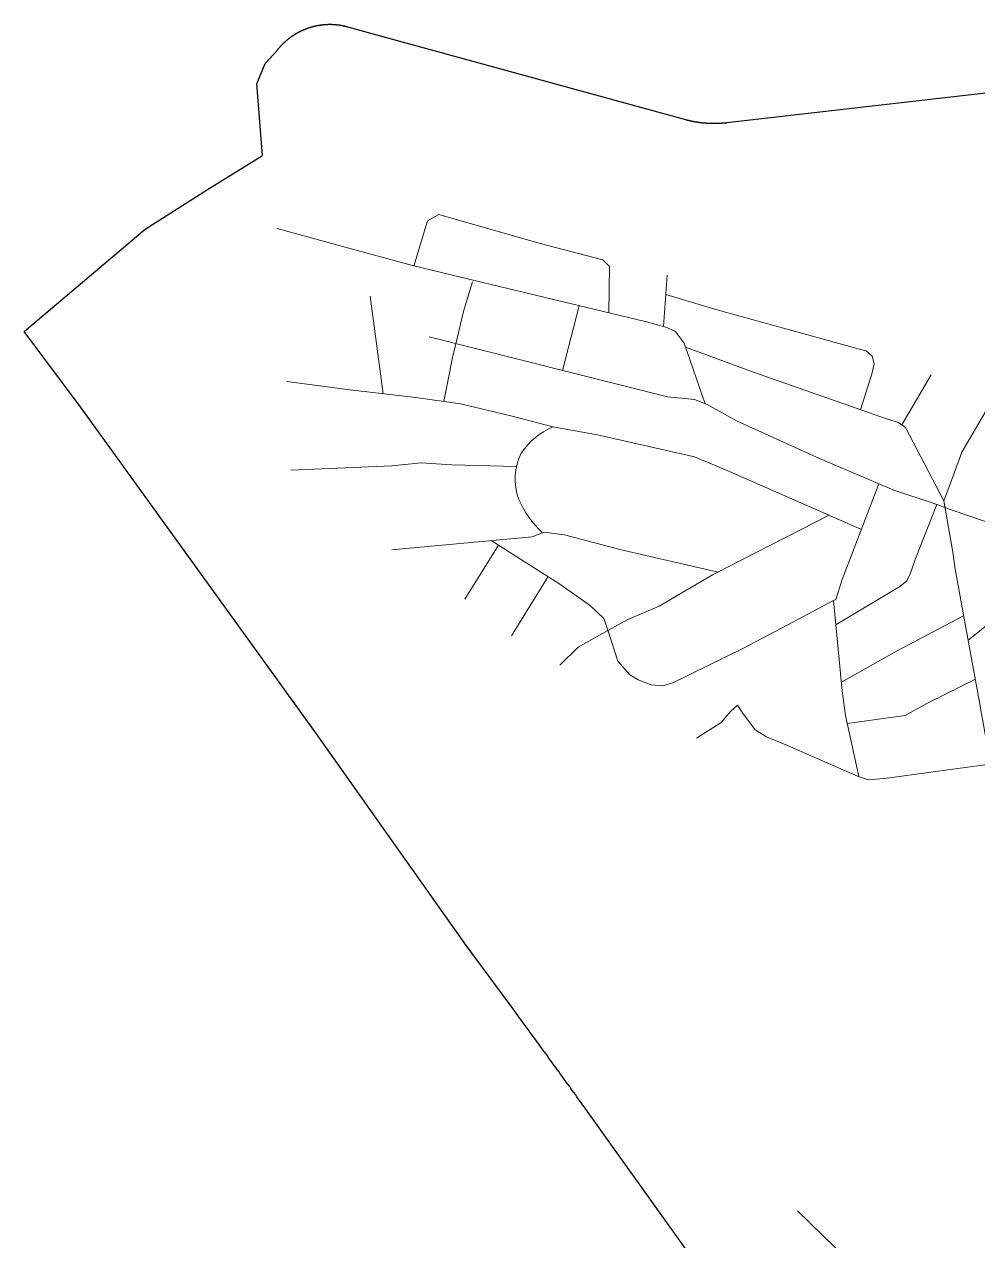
# Model space of a CAD drawing. Header units: millimetres. Extents: x 341818 to 347703, y 7370458 to 7377443.
# Drawn here: x 341818 to 342784, y 7374512 to 7375745 of the extents above; entities that cross this region are included whole.
import ezdxf

# ---------------------------------------------------------------- set-up
doc = ezdxf.new("R2010")
doc.units = ezdxf.units.MM
for name, color, linetype, lineweight in [('AVENIDA ALBERT SCHWEITZER - 07_01_2021 - FERMOM_16 - FERMOM_79', 1, 'Continuous', 18), ('AVENIDA DR. JOSÉ FORNARI - 07_01_2021 - FERMOM_116', 7, 'Continuous', 18), ('AVENIDA FELIPE COMÉRCIO - 07_01_2021 - FERMOM_19', 7, 'Continuous', 18), ('AVENIDA FERNANDO FERRARI - 07_01_2021 - FERMOM_40 - FERMOM_41', 1, 'Continuous', 18), ('AVENIDA JOSÉ ARTUR DA FROTA MOREIRA - 07_01_2021 - FERMOM_45', 1, 'Continuous', 18), ('MCT - JOSÉ ARTHUR DA FROTA MOREIRA', 1, 'Continuous', 18), ('MCT - RUA GREGÓRIO VITÓRIO MORASSI', 7, 'Continuous', 18), ('RUA ALBERTO ASÊNCIO - 07_01_2021 - FERMOM_15', 1, 'Continuous', 18), ('RUA ANGELINA SCOPEL PINOTI - 07_01_2021 -FERMOM_29', 7, 'Continuous', 18), ('RUA ARI BARROSO - 07_01_2021 -FERMOM_28', 7, 'Continuous', 18), ('RUA ARISTÍDES ZANELA - 07_01_2021 -FERMOM_22', 1, 'Continuous', 18), ('RUA CONDE DOS ARCOS - 07_01_2021 - FERMOM_36', 1, 'Continuous', 18), ('RUA CÂNDIDO CATELAN - 07_01_2021 -FERMOM_33', 7, 'Continuous', 18), ('RUA EDMAR L.A. RABELLO - 07_01_2021 - FERMOM_55', 1, 'Continuous', 18), ('RUA FRANCISCO ARSUFFI - 07_01_2021 - FERMOM_44', 7, 'Continuous', 18), ('RUA FRANCISCO TOSI - 07_01_2021 - FERMOM_32', 7, 'Continuous', 18), ('RUA GOIÁS - 07_01_2021 -FERMOM_34', 7, 'Continuous', 18), ('RUA JOSÉ BASTOS THOMPSON - 07_01_2021 - FERMOM_35', 7, 'Continuous', 18), ('RUA JOÃO CÂNCIO DE OLIVEIRA - 07_01_2021 - FERMOM_46', 1, 'Continuous', 18), ('RUA MINAS GERAIS - 07_01_2021 - FERMOM_27', 7, 'Continuous', 18), ('RUA NELZA ASCÊNCIO - 07_01_2021 - FERMOM_24', 7, 'Continuous', 18), ('RUA NEMER FÉRES RAHAL - 07_01_2021 - FERMOM_39', 1, 'Continuous', 18), ('RUA PÉROLA BINGTON - 07_01_2021 - FERMOM_43', 7, 'Continuous', 18), ('RUA ROSA PACHECO - 07_01_2021 - FERMOM_30', 7, 'Continuous', 18), ('RUA SILVEIRA SAMPAIO - 07_01_2021 - FERMOM_20', 7, 'Continuous', 18), ('RUA VICENTE MOREIRA DA ROCHA - 07_01_2021 - FERMOM_18', 7, 'Continuous', 18), ('RUA ÂNGELO CUZZIOL - 07_01_2021 - FERMOM_31', 7, 'Continuous', 18), ('RUA ÍTALO MATTEI - 07_01_2021 - FERMOM_3', 7, 'Continuous', 18)]:
    doc.layers.add(name, color=color, linetype=linetype, lineweight=lineweight)
doc.layers.add('FERRAZOPOLIS', color=20, linetype='Continuous')

msp = doc.modelspace()

# ---------------------------------------------------------------- linework, layer by layer
at = {"layer": 'AVENIDA ALBERT SCHWEITZER - 07_01_2021 - FERMOM_16 - FERMOM_79', "linetype": 'ByBlock'}
msp.add_lwpolyline([(342797.3, 7374994.6), (342786.7, 7375055.4), (342761.4, 7375192.2), (342759, 7375209.6), (342749.9, 7375261.7), (342760.6, 7375289.5), (342768.3, 7375310.9), (342792.5, 7375352.5), (342812.9, 7375386.6), (342834.4, 7375415.9), (342913, 7375513.1), (343047.9, 7375683.1)], dxfattribs=at)
at = {"layer": 'AVENIDA DR. JOSÉ FORNARI - 07_01_2021 - FERMOM_116', "linetype": 'ByBlock'}
msp.add_lwpolyline([(343171.1, 7374293.2), (343134.5, 7374302.2), (343069, 7374305), (343001.2, 7374304.7), (342923.4, 7374307.3), (342877.8, 7374312.8), (342797, 7374354.9), (342746.8, 7374401.5), (342652.8, 7374492.2), (342601.7, 7374542)], dxfattribs=at)
at = {"layer": 'AVENIDA FELIPE COMÉRCIO - 07_01_2021 - FERMOM_19', "linetype": 'ByBlock'}
msp.add_lwpolyline([(342663.7, 7374982.3), (342650.2, 7375044.2), (342647, 7375068.9), (342638.2, 7375160.6)], dxfattribs=at)
at = {"layer": 'AVENIDA FERNANDO FERRARI - 07_01_2021 - FERMOM_40 - FERMOM_41', "linetype": 'ByBlock'}
for points in [[(342638.2, 7375160.6), (342640.4, 7375161.7), (342647.1, 7375181.8), (342684.1, 7375279)], [(342291.1, 7375221.5), (342360.7, 7375177.2), (342391.6, 7375155.2), (342405.2, 7375142.4), (342409.5, 7375129.4), (342419.5, 7375099.1), (342431.5, 7375085.1), (342440, 7375080.1), (342453.1, 7375075.1), (342465.4, 7375074.2), (342475.9, 7375077.5), (342546.2, 7375111.9), (342591.8, 7375136), (342638.2, 7375160.6)]]:
    msp.add_lwpolyline(points, dxfattribs=at)
at = {"layer": 'AVENIDA JOSÉ ARTUR DA FROTA MOREIRA - 07_01_2021 - FERMOM_45', "linetype": 'ByBlock'}
msp.add_lwpolyline([(342190.4, 7375212.1), (342332.5, 7375225.3), (342344.8, 7375229.7)], dxfattribs=at)
at = {"layer": 'FERRAZOPOLIS'}
msp.add_lwpolyline([(342489.4, 7374501.8), (342388.6, 7374642.8), (342387, 7374644.9), (342385.5, 7374647), (342384, 7374649.2), (342382.5, 7374651.3), (342380.9, 7374653.4), (342379.4, 7374655.5), (342377.9, 7374657.6), (342376.4, 7374659.8), (342374.8, 7374661.9), (342373.3, 7374664), (342371.8, 7374666.1), (342370.3, 7374668.3), (342368.7, 7374670.4), (342367.2, 7374672.5), (342365.7, 7374674.6), (342364.1, 7374676.7), (342362.6, 7374678.8), (342361.1, 7374681), (342359.6, 7374683.1), (342358, 7374685.2), (342356.5, 7374687.3), (342355, 7374689.4), (342353.4, 7374691.5), (342351.9, 7374693.7), (342350.3, 7374695.8), (342348.8, 7374697.9), (342347.3, 7374700), (342345.7, 7374702.1), (342344.2, 7374704.2), (342342.7, 7374706.3), (342341.1, 7374708.5), (342339.6, 7374710.6), (342338, 7374712.7), (342336.5, 7374714.8), (342335, 7374716.9), (342333.4, 7374719), (342331.9, 7374721.1), (342330.3, 7374723.2), (342328.8, 7374725.3), (342327.2, 7374727.4), (342325.7, 7374729.6), (342324.1, 7374731.7), (342322.6, 7374733.8), (342321, 7374735.9), (342319.5, 7374738), (342318, 7374740.1), (342316.4, 7374742.2), (342314.9, 7374744.3), (342265.9, 7374810.7), (342189.8, 7374918.2), (342113.8, 7375025.6), (341875.2, 7375356), (341817.6, 7375433.3), (341940.3, 7375537.1), (342003.5, 7375577.3), (342059.2, 7375611.6), (342053.3, 7375684.2), (342061.7, 7375704.8), (342073.9, 7375718.1), (342074.1, 7375718.3), (342074.2, 7375718.4), (342074.4, 7375718.6), (342074.5, 7375718.8), (342074.6, 7375719), (342074.8, 7375719.2), (342074.9, 7375719.3), (342075.1, 7375719.5), (342075.2, 7375719.7), (342075.3, 7375719.9), (342075.5, 7375720), (342075.6, 7375720.2), (342075.8, 7375720.4), (342075.9, 7375720.6), (342076.1, 7375720.7), (342076.2, 7375720.9), (342076.4, 7375721.1), (342076.5, 7375721.2), (342076.7, 7375721.4), (342076.8, 7375721.6), (342077, 7375721.8), (342077.1, 7375721.9), (342077.3, 7375722.1), (342077.4, 7375722.3), (342077.6, 7375722.4), (342077.7, 7375722.6), (342077.9, 7375722.8), (342078, 7375722.9), (342078.2, 7375723.1), (342078.3, 7375723.3), (342078.5, 7375723.4), (342078.6, 7375723.6), (342078.8, 7375723.8), (342078.9, 7375723.9), (342079.1, 7375724.1), (342079.3, 7375724.2), (342079.4, 7375724.4), (342079.6, 7375724.6), (342079.7, 7375724.7), (342079.9, 7375724.9), (342080.1, 7375725), (342080.2, 7375725.2), (342080.4, 7375725.4), (342080.5, 7375725.5), (342080.7, 7375725.7), (342080.9, 7375725.8), (342081, 7375726), (342081.2, 7375726.1), (342081.4, 7375726.3), (342081.5, 7375726.4), (342081.7, 7375726.6), (342081.9, 7375726.8), (342082, 7375726.9), (342082.2, 7375727.1), (342082.4, 7375727.2), (342082.5, 7375727.4), (342082.7, 7375727.5), (342082.9, 7375727.7), (342083, 7375727.8), (342083.2, 7375728), (342083.4, 7375728.1), (342083.5, 7375728.3), (342083.7, 7375728.4), (342083.9, 7375728.6), (342084.1, 7375728.7), (342084.2, 7375728.8), (342084.4, 7375729), (342084.6, 7375729.1), (342084.8, 7375729.3), (342084.9, 7375729.4), (342085.1, 7375729.6), (342085.3, 7375729.7), (342085.5, 7375729.8), (342085.6, 7375730), (342085.8, 7375730.1), (342086, 7375730.3), (342086.2, 7375730.4), (342086.3, 7375730.5), (342086.5, 7375730.7), (342086.7, 7375730.8), (342086.9, 7375731), (342087.1, 7375731.1), (342087.2, 7375731.2), (342087.4, 7375731.4), (342087.6, 7375731.5), (342087.8, 7375731.6), (342088, 7375731.8), (342088.2, 7375731.9), (342088.3, 7375732), (342088.5, 7375732.2), (342088.7, 7375732.3), (342088.9, 7375732.4), (342089.1, 7375732.5), (342089.3, 7375732.7), (342089.4, 7375732.8), (342089.6, 7375732.9), (342089.8, 7375733.1), (342090, 7375733.2), (342090.2, 7375733.3), (342090.4, 7375733.4), (342090.6, 7375733.6), (342090.8, 7375733.7), (342091, 7375733.8), (342091.1, 7375733.9), (342091.3, 7375734), (342091.5, 7375734.2), (342091.7, 7375734.3), (342091.9, 7375734.4), (342092.1, 7375734.5), (342092.3, 7375734.6), (342092.5, 7375734.8), (342092.7, 7375734.9), (342092.9, 7375735), (342093.1, 7375735.1), (342093.3, 7375735.2), (342093.5, 7375735.3), (342093.7, 7375735.5), (342093.8, 7375735.6), (342094, 7375735.7), (342094.2, 7375735.8), (342094.4, 7375735.9), (342094.6, 7375736), (342094.8, 7375736.1), (342095, 7375736.2), (342095.2, 7375736.3), (342095.4, 7375736.4), (342095.6, 7375736.6), (342095.8, 7375736.7), (342096, 7375736.8), (342096.2, 7375736.9), (342096.4, 7375737), (342096.6, 7375737.1), (342096.8, 7375737.2), (342097, 7375737.3), (342097.2, 7375737.4), (342097.4, 7375737.5), (342097.6, 7375737.6), (342097.8, 7375737.7), (342098, 7375737.8), (342098.2, 7375737.9), (342098.4, 7375738), (342098.6, 7375738.1), (342098.9, 7375738.2), (342099.1, 7375738.3), (342099.3, 7375738.4), (342099.5, 7375738.5), (342099.7, 7375738.6), (342099.9, 7375738.7), (342100.1, 7375738.7), (342100.3, 7375738.8), (342100.5, 7375738.9), (342100.7, 7375739), (342100.9, 7375739.1), (342101.1, 7375739.2), (342101.3, 7375739.3), (342101.5, 7375739.4), (342101.7, 7375739.5), (342102, 7375739.5), (342102.2, 7375739.6), (342102.4, 7375739.7), (342102.6, 7375739.8), (342102.8, 7375739.9), (342103, 7375740), (342103.2, 7375740), (342103.4, 7375740.1), (342103.6, 7375740.2), (342103.8, 7375740.3), (342104.1, 7375740.4), (342104.3, 7375740.4), (342104.5, 7375740.5), (342104.7, 7375740.6), (342104.9, 7375740.7), (342105.1, 7375740.7), (342105.3, 7375740.8), (342105.5, 7375740.9), (342105.8, 7375741), (342106, 7375741), (342106.2, 7375741.1), (342106.4, 7375741.2), (342106.6, 7375741.3), (342106.8, 7375741.3), (342107, 7375741.4), (342107.3, 7375741.5), (342107.5, 7375741.5), (342107.7, 7375741.6), (342107.9, 7375741.7), (342108.1, 7375741.7), (342108.3, 7375741.8), (342108.6, 7375741.9), (342108.8, 7375741.9), (342109, 7375742), (342109.2, 7375742), (342109.4, 7375742.1), (342109.6, 7375742.2), (342109.9, 7375742.2), (342110.1, 7375742.3), (342110.3, 7375742.3), (342110.5, 7375742.4), (342110.7, 7375742.5), (342111, 7375742.5), (342111.2, 7375742.6), (342111.4, 7375742.6), (342111.6, 7375742.7), (342111.8, 7375742.7), (342112.1, 7375742.8), (342112.3, 7375742.8), (342112.5, 7375742.9), (342112.7, 7375742.9), (342112.9, 7375743), (342113.2, 7375743), (342113.4, 7375743.1), (342113.6, 7375743.1), (342113.8, 7375743.2), (342114, 7375743.2), (342114.3, 7375743.3), (342114.5, 7375743.3), (342114.7, 7375743.3), (342114.9, 7375743.4), (342115.2, 7375743.4), (342115.4, 7375743.5), (342115.6, 7375743.5), (342115.8, 7375743.6), (342116, 7375743.6), (342116.3, 7375743.6), (342116.5, 7375743.7), (342116.7, 7375743.7), (342116.9, 7375743.7), (342117.2, 7375743.8), (342117.4, 7375743.8), (342117.6, 7375743.8), (342117.8, 7375743.9), (342118, 7375743.9), (342118.3, 7375743.9), (342118.5, 7375744), (342118.7, 7375744), (342118.9, 7375744), (342119.2, 7375744.1), (342119.4, 7375744.1), (342119.6, 7375744.1), (342119.8, 7375744.1), (342120.1, 7375744.2), (342120.3, 7375744.2), (342120.5, 7375744.2), (342120.7, 7375744.2), (342121, 7375744.3), (342121.2, 7375744.3), (342121.4, 7375744.3), (342121.6, 7375744.3), (342121.9, 7375744.3), (342122.1, 7375744.4), (342122.3, 7375744.4), (342122.5, 7375744.4), (342122.8, 7375744.4), (342123, 7375744.4), (342123.2, 7375744.4), (342123.4, 7375744.5), (342123.7, 7375744.5), (342123.9, 7375744.5), (342124.1, 7375744.5), (342124.3, 7375744.5), (342124.6, 7375744.5), (342124.8, 7375744.5), (342125, 7375744.5), (342125.2, 7375744.5), (342125.5, 7375744.5), (342125.7, 7375744.6), (342125.9, 7375744.6), (342126.2, 7375744.6), (342126.4, 7375744.6), (342126.6, 7375744.6), (342126.8, 7375744.6), (342127.1, 7375744.6), (342127.3, 7375744.6), (342127.5, 7375744.6), (342127.7, 7375744.6), (342128, 7375744.6), (342128.2, 7375744.6), (342128.4, 7375744.6), (342128.6, 7375744.6), (342128.9, 7375744.6), (342129.1, 7375744.6), (342129.3, 7375744.6), (342129.5, 7375744.5), (342129.8, 7375744.5), (342130, 7375744.5), (342130.2, 7375744.5), (342130.4, 7375744.5), (342130.7, 7375744.5), (342130.9, 7375744.5), (342131.1, 7375744.5), (342131.3, 7375744.5), (342131.6, 7375744.5), (342131.8, 7375744.4), (342132, 7375744.4), (342132.2, 7375744.4), (342132.5, 7375744.4), (342132.7, 7375744.4), (342132.9, 7375744.4), (342133.1, 7375744.3), (342133.4, 7375744.3), (342133.6, 7375744.3), (342133.8, 7375744.3), (342134, 7375744.3), (342134.3, 7375744.2), (342134.5, 7375744.2), (342134.7, 7375744.2), (342134.9, 7375744.2), (342135.2, 7375744.1), (342135.4, 7375744.1), (342135.6, 7375744.1), (342135.8, 7375744.1), (342136.1, 7375744), (342136.3, 7375744), (342136.5, 7375744), (342136.7, 7375743.9), (342137, 7375743.9), (342137.2, 7375743.9), (342137.4, 7375743.8), (342137.6, 7375743.8), (342137.9, 7375743.8), (342138.1, 7375743.7), (342138.3, 7375743.7), (342138.5, 7375743.7), (342138.7, 7375743.6), (342139, 7375743.6), (342139.2, 7375743.6), (342139.4, 7375743.5), (342139.6, 7375743.5), (342139.9, 7375743.4), (342140.1, 7375743.4), (342140.3, 7375743.4), (342140.5, 7375743.3), (342140.7, 7375743.3), (342141, 7375743.2), (342141.2, 7375743.2), (342141.4, 7375743.1), (342141.6, 7375743.1), (342141.9, 7375743), (342142.1, 7375743), (342142.3, 7375742.9), (342142.5, 7375742.9), (342142.7, 7375742.8), (342143, 7375742.8), (342143.2, 7375742.7), (342143.4, 7375742.7), (342143.6, 7375742.6), (342143.8, 7375742.6), (342144.1, 7375742.5), (342144.3, 7375742.5), (342144.5, 7375742.4), (342144.7, 7375742.3), (342144.9, 7375742.3), (342145.1, 7375742.2), (342145.4, 7375742.2), (342488.1, 7375648.1), (342488.3, 7375648), (342488.6, 7375647.9), (342488.9, 7375647.8), (342489.2, 7375647.8), (342489.5, 7375647.7), (342489.7, 7375647.6), (342490, 7375647.6), (342490.3, 7375647.5), (342490.6, 7375647.4), (342490.9, 7375647.3), (342491.2, 7375647.3), (342491.4, 7375647.2), (342491.7, 7375647.2), (342492, 7375647.1), (342492.3, 7375647), (342492.6, 7375647), (342492.9, 7375646.9), (342493.1, 7375646.8), (342493.4, 7375646.8), (342493.7, 7375646.7), (342494, 7375646.7), (342494.3, 7375646.6), (342494.6, 7375646.5), (342494.8, 7375646.5), (342495.1, 7375646.4), (342495.4, 7375646.4), (342495.7, 7375646.3), (342496, 7375646.3), (342496.3, 7375646.2), (342496.6, 7375646.2), (342496.8, 7375646.1), (342497.1, 7375646), (342497.4, 7375646), (342497.7, 7375645.9), (342498, 7375645.9), (342498.3, 7375645.8), (342498.6, 7375645.8), (342498.8, 7375645.8), (342499.1, 7375645.7), (342499.4, 7375645.7), (342499.7, 7375645.6), (342500, 7375645.6), (342500.3, 7375645.5), (342500.6, 7375645.5), (342500.9, 7375645.4), (342501.1, 7375645.4), (342501.4, 7375645.4), (342501.7, 7375645.3), (342502, 7375645.3), (342502.3, 7375645.2), (342502.6, 7375645.2), (342502.9, 7375645.2), (342503.2, 7375645.1), (342503.5, 7375645.1), (342503.7, 7375645.1), (342504, 7375645), (342504.3, 7375645), (342504.6, 7375645), (342504.9, 7375644.9), (342505.2, 7375644.9), (342505.5, 7375644.9), (342505.8, 7375644.8), (342506.1, 7375644.8), (342506.3, 7375644.8), (342506.6, 7375644.8), (342506.9, 7375644.7), (342507.2, 7375644.7), (342507.5, 7375644.7), (342507.8, 7375644.7), (342508.1, 7375644.6), (342508.4, 7375644.6), (342508.7, 7375644.6), (342508.9, 7375644.6), (342509.2, 7375644.5), (342509.5, 7375644.5), (342509.8, 7375644.5), (342510.1, 7375644.5), (342510.4, 7375644.5), (342510.7, 7375644.5), (342511, 7375644.4), (342511.3, 7375644.4), (342511.6, 7375644.4), (342511.8, 7375644.4), (342512.1, 7375644.4), (342512.4, 7375644.4), (342512.7, 7375644.4), (342513, 7375644.3), (342513.3, 7375644.3), (342513.6, 7375644.3), (342513.9, 7375644.3), (342514.2, 7375644.3), (342514.5, 7375644.3), (342514.8, 7375644.3), (342515, 7375644.3), (342515.3, 7375644.3), (342515.6, 7375644.3), (342515.9, 7375644.3), (342516.2, 7375644.3), (342516.5, 7375644.3), (342516.8, 7375644.3), (342517.1, 7375644.3), (342517.4, 7375644.3), (342517.7, 7375644.3), (342517.9, 7375644.3), (342518.2, 7375644.3), (342518.5, 7375644.3), (342518.8, 7375644.3), (342519.1, 7375644.3), (342519.4, 7375644.3), (342519.7, 7375644.3), (342520, 7375644.3), (342520.3, 7375644.3), (342520.6, 7375644.3), (342520.9, 7375644.3), (342521.1, 7375644.3), (342521.4, 7375644.4), (342521.7, 7375644.4), (342522, 7375644.4), (342522.3, 7375644.4), (342522.6, 7375644.4), (342522.9, 7375644.4), (342523.2, 7375644.4), (342523.5, 7375644.4), (342523.8, 7375644.5), (342524, 7375644.5), (342524.3, 7375644.5), (342524.6, 7375644.5), (342524.9, 7375644.5), (342525.2, 7375644.6), (342525.5, 7375644.6), (342525.8, 7375644.6), (342526.1, 7375644.6), (342526.4, 7375644.6), (342526.7, 7375644.7), (342526.9, 7375644.7), (342527.2, 7375644.7), (342527.5, 7375644.7), (342527.8, 7375644.8), (342528.1, 7375644.8), (342528.4, 7375644.8), (342528.7, 7375644.9), (342529, 7375644.9), (342529.3, 7375644.9), (342529.5, 7375644.9), (342529.8, 7375645), (342530.1, 7375645), (342866.2, 7375683.5)], dxfattribs=at)
at = {"layer": 'MCT - JOSÉ ARTHUR DA FROTA MOREIRA', "linetype": 'ByBlock'}
msp.add_lwpolyline([(342344.8, 7375229.7), (342365.4, 7375227), (342421.6, 7375212.2), (342521.1, 7375189.3)], dxfattribs=at)
at = {"layer": 'MCT - RUA GREGÓRIO VITÓRIO MORASSI', "linetype": 'ByBlock'}
msp.add_lwpolyline([(342360.8, 7375095), (342379.1, 7375113.3), (342409.3, 7375130.1)], dxfattribs=at)
at = {"layer": 'RUA ALBERTO ASÊNCIO - 07_01_2021 - FERMOM_15', "linetype": 'ByBlock'}
msp.add_lwpolyline([(342499.1, 7375021.2), (342524.4, 7375037.1), (342533.9, 7375048.6), (342540.8, 7375054.6), (342545.9, 7375046.7), (342558.6, 7375029.5), (342570.3, 7375022.5), (342591.4, 7375013.7), (342643.2, 7374991.1), (342662.4, 7374982.7), (342673.8, 7374979), (342692.6, 7374980.7), (342729.5, 7374985.5), (342868.8, 7375004.5)], dxfattribs=at)
at = {"layer": 'RUA ANGELINA SCOPEL PINOTI - 07_01_2021 -FERMOM_29', "linetype": 'ByBlock'}
msp.add_lwpolyline([(342074, 7375537.7), (342139.4, 7375519.6), (342211.1, 7375500), (342264.3, 7375487.2), (342448.4, 7375442.9), (342468.2, 7375437.5), (342477.6, 7375433.5), (342486.6, 7375421.5), (342508.1, 7375359.8)], dxfattribs=at)
at = {"layer": 'RUA ARI BARROSO - 07_01_2021 -FERMOM_28', "linetype": 'ByBlock'}
msp.add_lwpolyline([(342168.3, 7375469.1), (342181.4, 7375370.2)], dxfattribs=at)
at = {"layer": 'RUA ARISTÍDES ZANELA - 07_01_2021 -FERMOM_22', "linetype": 'ByBlock'}
msp.add_lwpolyline([(342646.2, 7375077.7), (342702.2, 7375109.2), (342770.1, 7375144.9)], dxfattribs=at)
at = {"layer": 'RUA CONDE DOS ARCOS - 07_01_2021 - FERMOM_36', "linetype": 'ByBlock'}
msp.add_lwpolyline([(342242.9, 7375362.4), (342251.5, 7375405.1), (342263.2, 7375454.7), (342272.1, 7375483.5)], dxfattribs=at)
at = {"layer": 'RUA CÂNDIDO CATELAN - 07_01_2021 -FERMOM_33', "linetype": 'ByBlock'}
msp.add_lwpolyline([(342469.4, 7375490.2), (342465.8, 7375438.2)], dxfattribs=at)
at = {"layer": 'RUA EDMAR L.A. RABELLO - 07_01_2021 - FERMOM_55', "linetype": 'ByBlock'}
msp.add_lwpolyline([(342087.8, 7375292.8), (342190.4, 7375297), (342220, 7375300.1), (342251.1, 7375298.1), (342316.8, 7375296.4)], dxfattribs=at)
at = {"layer": 'RUA FRANCISCO ARSUFFI - 07_01_2021 - FERMOM_44', "linetype": 'ByBlock'}
msp.add_lwpolyline([(342311.7, 7375124.8), (342348.7, 7375184.9)], dxfattribs=at)
at = {"layer": 'RUA FRANCISCO TOSI - 07_01_2021 - FERMOM_32', "linetype": 'ByBlock'}
msp.add_lwpolyline([(342468, 7375470.6), (342518.7, 7375455.7), (342626.8, 7375425.7), (342663, 7375415.8), (342671.4, 7375413.5), (342677.5, 7375408.1), (342679.5, 7375400.6), (342677.4, 7375391.2), (342665.7, 7375354)], dxfattribs=at)
at = {"layer": 'RUA GOIÁS - 07_01_2021 -FERMOM_34', "linetype": 'ByBlock'}
msp.add_lwpolyline([(342363.4, 7375393.7), (342380.4, 7375459.2)], dxfattribs=at)
at = {"layer": 'RUA JOSÉ BASTOS THOMPSON - 07_01_2021 - FERMOM_35', "linetype": 'ByBlock'}
msp.add_lwpolyline([(342212.5, 7375499.6), (342226.4, 7375545.4), (342238, 7375551.8), (342340.7, 7375522.3), (342404.2, 7375505.9), (342411, 7375499), (342410.4, 7375452)], dxfattribs=at)
at = {"layer": 'RUA JOÃO CÂNCIO DE OLIVEIRA - 07_01_2021 - FERMOM_46', "linetype": 'ByBlock'}
for centre, radius, start, end in [((342381.7, 7375270.1), 72.1, 112.8955, 146.4962), ((342375.9, 7375283.3), 60.5, 153.8851, 198.9919), ((342420.9, 7375309.5), 112, 204.1778, 225.9176)]:
    msp.add_arc(centre, radius, start, end, dxfattribs=at)
at = {"layer": 'RUA MINAS GERAIS - 07_01_2021 - FERMOM_27', "linetype": 'ByBlock'}
msp.add_lwpolyline([(342818, 7375232), (342759.6, 7375251.9), (342739.2, 7375259.3), (342699.5, 7375272.5), (342623.9, 7375304.6), (342539.7, 7375342.6), (342509.9, 7375359.1), (342497.2, 7375364.4), (342469.9, 7375366.9), (342228.2, 7375427.8)], dxfattribs=at)
at = {"layer": 'RUA NELZA ASCÊNCIO - 07_01_2021 - FERMOM_24', "linetype": 'ByBlock'}
msp.add_lwpolyline([(342409.3, 7375130.1), (342429.7, 7375141.5), (342461.3, 7375154.8), (342515.6, 7375186.5), (342633.7, 7375247)], dxfattribs=at)
at = {"layer": 'RUA NEMER FÉRES RAHAL - 07_01_2021 - FERMOM_39', "linetype": 'ByBlock'}
msp.add_lwpolyline([(342083.7, 7375382.6), (342147.6, 7375374.1), (342214.8, 7375366.4), (342259.8, 7375360.1), (342310.9, 7375347.8), (342353.7, 7375336.5), (342398.7, 7375328.6), (342497.3, 7375306.1), (342532.8, 7375291.4), (342666.4, 7375232.5)], dxfattribs=at)
at = {"layer": 'RUA PÉROLA BINGTON - 07_01_2021 - FERMOM_43', "linetype": 'ByBlock'}
msp.add_lwpolyline([(342264.3, 7375162), (342298.4, 7375216.8)], dxfattribs=at)
at = {"layer": 'RUA ROSA PACHECO - 07_01_2021 - FERMOM_30', "linetype": 'ByBlock'}
msp.add_lwpolyline([(342488.1, 7375417.2), (342556.9, 7375392), (342692.9, 7375344.5), (342704.2, 7375341), (342711, 7375336.1), (342749.9, 7375261.7)], dxfattribs=at)
at = {"layer": 'RUA SILVEIRA SAMPAIO - 07_01_2021 - FERMOM_20', "linetype": 'ByBlock'}
msp.add_lwpolyline([(342652, 7375036.1), (342710.7, 7375044.1), (342732.8, 7375056.2), (342782, 7375080.9)], dxfattribs=at)
at = {"layer": 'RUA VICENTE MOREIRA DA ROCHA - 07_01_2021 - FERMOM_18', "linetype": 'ByBlock'}
msp.add_lwpolyline([(342640.5, 7375135.9), (342705.5, 7375174.8), (342712.4, 7375180.5), (342716.2, 7375188.2), (342721.1, 7375202.2), (342742.8, 7375258)], dxfattribs=at)
at = {"layer": 'RUA ÂNGELO CUZZIOL - 07_01_2021 - FERMOM_31', "linetype": 'ByBlock'}
msp.add_lwpolyline([(342737.1, 7375389.4), (342707.5, 7375338.6)], dxfattribs=at)
at = {"layer": 'RUA ÍTALO MATTEI - 07_01_2021 - FERMOM_3', "linetype": 'ByBlock'}
msp.add_lwpolyline([(342774.7, 7375120.5), (342804.8, 7375144.3), (342808.2, 7375152.9), (342815.8, 7375174.2), (342824.4, 7375196.1), (342818, 7375232)], dxfattribs=at)

doc.saveas('drawing.dxf')
